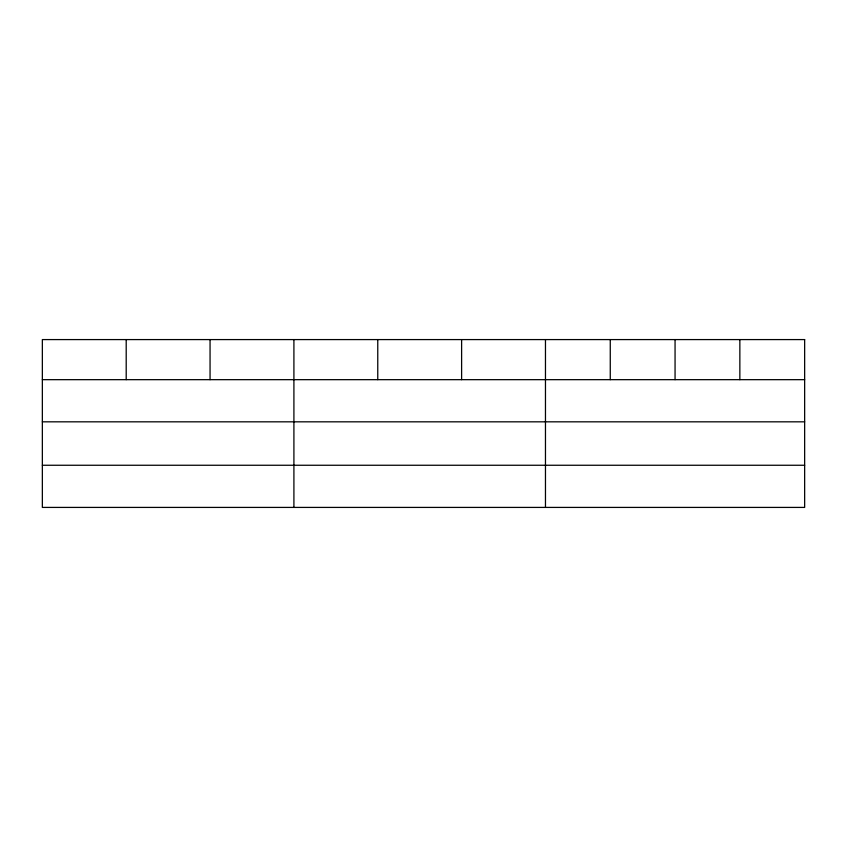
<?xml version="1.0" encoding="UTF-8"?>
<svg xmlns="http://www.w3.org/2000/svg" width="847" height="847" viewBox="0 0 847 847"><rect width="100%" height="100%" fill="white"/><g stroke="black" fill="none" stroke-linecap="round" stroke-linejoin="round"><path stroke-width="1.27" d="M42.35 379.668L804.65 379.668M42.35 421.827L804.65 421.827M42.35 465.257L804.65 465.257M739.855 339.583L739.855 379.668M675.059 339.583L675.059 379.668M610.264 339.583L610.264 379.668M545.468 339.583L545.468 507.417M461.615 339.583L461.615 379.668M377.762 339.583L377.762 379.668M293.909 339.583L293.909 507.417M210.056 339.583L210.056 379.668M126.203 339.583L126.203 379.668M804.65 339.583L42.35 339.583L42.35 507.417L804.65 507.417L804.65 339.583"/></g></svg>
